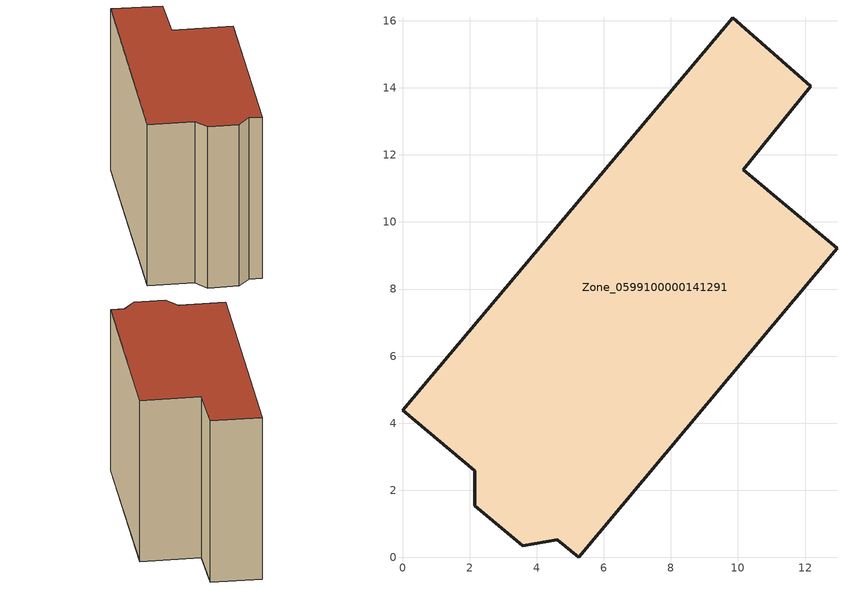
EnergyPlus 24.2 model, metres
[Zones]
Zone_0599100000141291
 floor ground (C_G): 0,4.38 9.84,16.09 12.16,14.05 10.15,11.55 12.95,9.21 5.26,0 4.62,0.53 3.59,0.34 2.16,1.54 2.16,2.58 z0
 wall outside (C_F): 10.15,11.55 12.16,14.05 9.84,16.09 0,4.38 2.16,2.58 2.16,1.54 3.59,0.34 4.62,0.53 5.26,0 12.95,9.21 10.15,11.55 z0:10.61
 roof outside (C_R): 5.26,0 12.95,9.21 10.15,11.55 12.16,14.05 9.84,16.09 0,4.38 2.16,2.58 2.16,1.54 3.59,0.34 4.62,0.53 z10.61
[BUILDING]
Pand.0599100000141291: North Axis=0; Terrain=City; Loads Convergence Tolerance Value=0.04; Temperature Convergence Tolerance Value=0.4; Solar Distribution=FullExterior; Maximum Number of Warmup Days=25; Minimum Number of Warmup Days=1
[Site:Location]
Rotterdam.The.Hague.AP_ZH_NLD Design_Conditions: Latitude=51.96; Longitude=4.45; Time Zone=1; Elevation=-4.5
[SITE:GROUNDTEMPERATURE:BUILDINGSURFACE]
18, 18, 18, 18, 18, 18, 18, 18, 18, 18, 18, 18
[MATERIAL] Thermal Absorptance=0.9; Solar Absorptance=0.7; Visible Absorptance=0.7
Name | Roughness | Thickness | Conductivity | Density | Specific Heat
G.TI.1946 | MediumSmooth | 0.15 | 1 | 540 | 1210
F.TI.1946 | Rough | 0.3 | 0.857143 | 1920 | 840
R.TI.1946 | MediumRough | 0.2 | 0.1 | 1500 | 1000
[CONSTRUCTION]
C_G: G.TI.1946
C_F: F.TI.1946
C_R: R.TI.1946
[ZONE]
Zone_0599100000141291: Type=1; Multiplier=1; Ceiling Height=Autocalculate; Volume=Autocalculate; Floor Area=autocalculate; Part of Total Floor Area=Yes
[ZONEINFILTRATION:DESIGNFLOWRATE]
Infil_Zone_0599100000141291: Zone or ZoneList or Space or SpaceList=Zone_0599100000141291; Schedule=AlwaysOn; Design Flow Rate Calculation Method=Flow/Area; Flow Rate per Floor Area=0.003; Constant Term Coefficient=1; Temperature Term Coefficient=0; Velocity Term Coefficient=0; Velocity Squared Term Coefficient=0
[HVACTEMPLATE:ZONE:IDEALLOADSAIRSYSTEM]
Zone_0599100000141291: Maximum Heating Supply Air Temperature=50; Minimum Cooling Supply Air Temperature=13; Maximum Heating Supply Air Humidity Ratio=0.0156; Minimum Cooling Supply Air Humidity Ratio=0.0077; Heating Limit=NoLimit; Cooling Limit=NoLimit; Dehumidification Control Type=ConstantSensibleHeatRatio; Cooling Sensible Heat Ratio=0.7; Dehumidification Setpoint=60; Humidification Control Type=None; Humidification Setpoint=30; Outdoor Air Method=None; Outdoor Air Flow Rate per Person=0.00944; Outdoor Air Flow Rate per Zone Floor Area=0; Outdoor Air Flow Rate per Zone=0; Demand Controlled Ventilation Type=None; Outdoor Air Economizer Type=NoEconomizer; Heat Recovery Type=None; Sensible Heat Recovery Effectiveness=0.7; Latent Heat Recovery Effectiveness=0.65
[ZONECONTROL:THERMOSTAT]
ThermostatControl_Zone_0599100000141291: Zone or ZoneList=Zone_0599100000141291; Control Type Schedule=DualSetpointControlType; Control 1=Thermostat_Zone_0599100000141291; Temperature Difference Between Cutout And Setpoint=0
[THERMOSTATSETPOINT:DUALSETPOINT]
Thermostat_Zone_0599100000141291: Heating Setpoint Temperature Schedule=HeatingSetpoint_Zone_0599100000141291; Cooling Setpoint Temperature Schedule=CoolingSetpoint_Zone_0599100000141291
[SCHEDULE:COMPACT]
HeatingSetpoint_Zone_0599100000141291: Through: 12/31, For: AllDays, Until: 24:00, 21
CoolingSetpoint_Zone_0599100000141291: Through: 12/31, For: AllDays, Until: 24:00, 24
DualSetpointControlType: Through: 12/31, For: AllDays, Until: 24:00, 4
AlwaysOn: Through: 12/31, For: AllDays, Until: 24:00, 1
